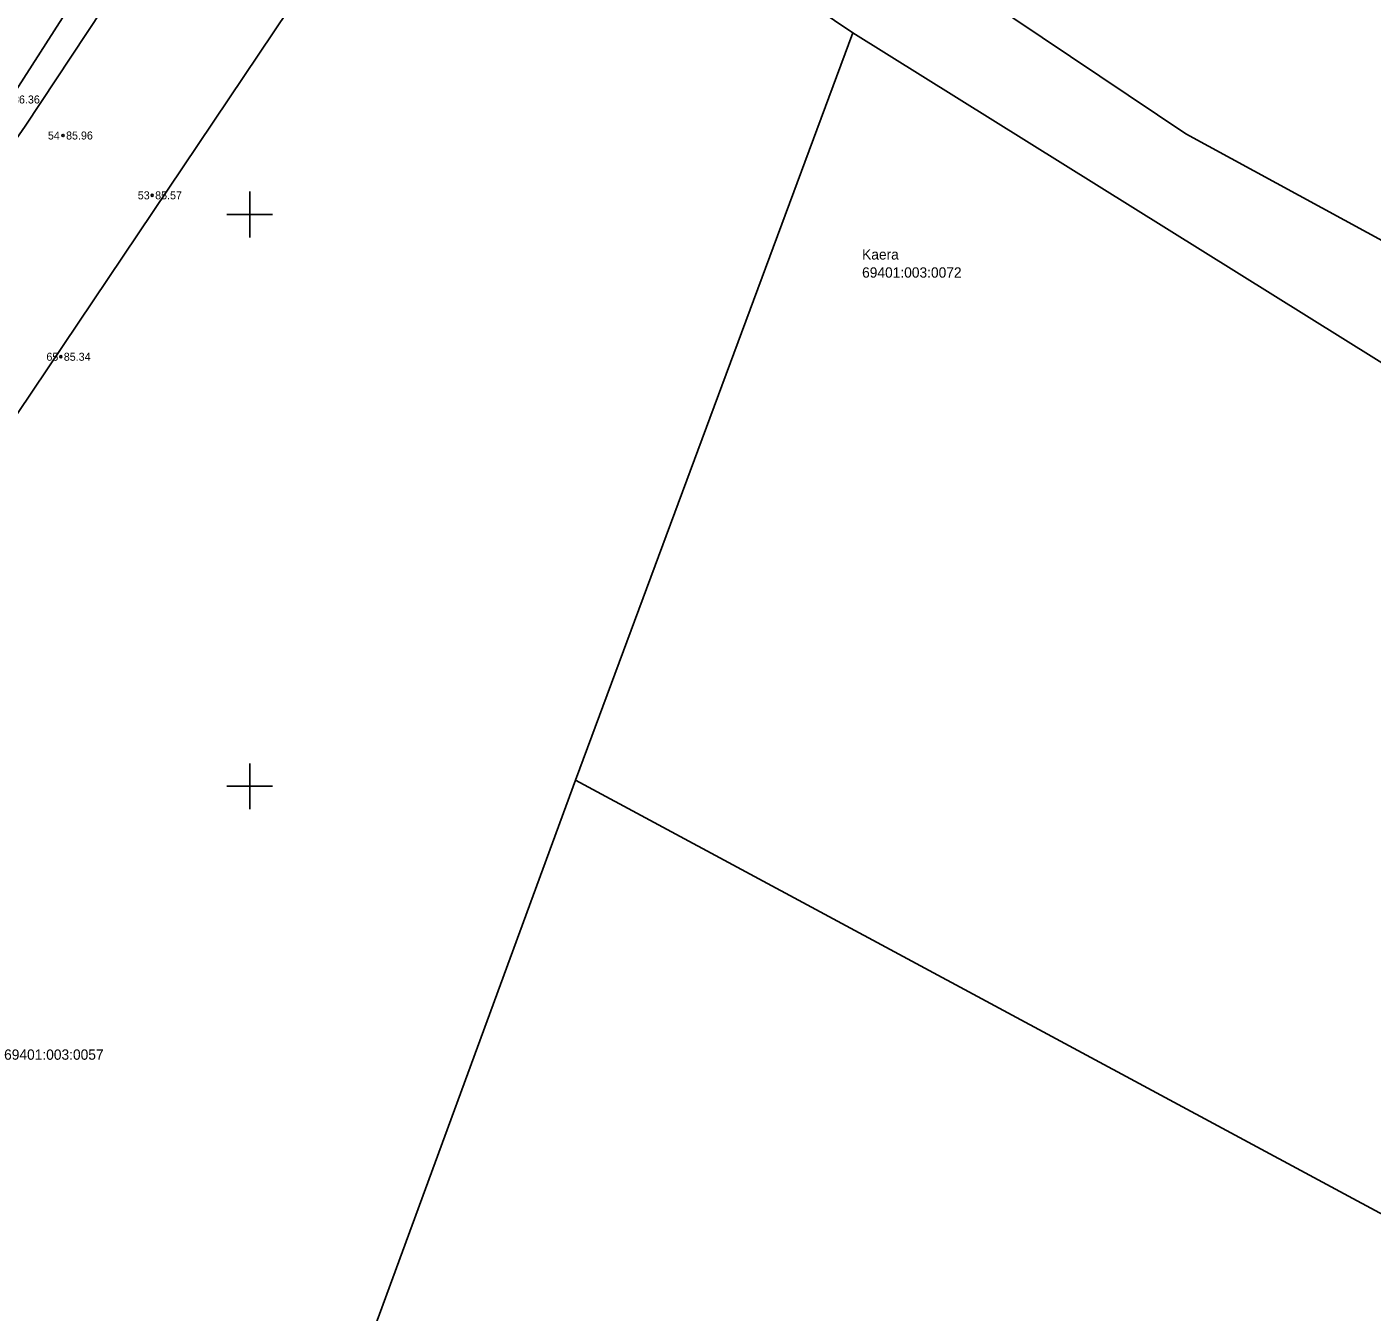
# Model space of a CAD drawing. Extents: x 628858 to 629868, y 6451444 to 6452671.
# Drawn here: x 629380.5 to 629498.1, y 6452204 to 6452316.4 of the extents above; entities that cross this region are included whole.
import ezdxf

# ---------------------------------------------------------------- set-up
doc = ezdxf.new("R2010")
doc.units = 0
for name, color, linetype in [('KORGUS-EH2000', 7, 'Continuous'), ('MOOTKORG-EH2000', 7, 'Continuous'), ('MOOTMPUNKT', 7, 'Continuous'), ('MOOTNR', 7, 'Continuous'), ('MOOTPIIR', 7, 'Continuous'), ('PIIR', 7, 'Continuous'), ('TEE', 7, 'Continuous'), ('VORK', 7, 'Continuous')]:
    doc.layers.add(name, color=color, linetype=linetype)

msp = doc.modelspace()

# ---------------------------------------------------------------- linework, layer by layer
at = {"layer": 'KORGUS-EH2000'}
for centre in [(629383.68, 6452306.91), (629391.47, 6452301.68), (629383.48, 6452287.56)]:
    msp.add_circle(centre, 0.1, dxfattribs=at)
at = {"layer": 'MOOTMPUNKT'}
for centre in [(629383.68, 6452306.91), (629391.47, 6452301.68), (629383.48, 6452287.56)]:
    msp.add_circle(centre, 0.1, dxfattribs=at)
at = {"layer": 'MOOTPIIR'}
msp.add_lwpolyline([(629516.82, 6452048.5), (629548.94, 6452036.89), (629559.89, 6452059.76), (629488.93, 6452095.82), (629430.19, 6452128.71), (629329.02, 6452178.07), (629315.1, 6452186.44), (629415.29, 6452335.62), (629428.88, 6452326.49), (629444.52, 6452349.77), (629407.86, 6452374.39), (629391.95, 6452350.7), (629291.2, 6452200.69), (629304.7, 6452173.73), (629404.1, 6452124.59), (629431.35, 6452108.41), (629522.33, 6452058.96)], close=True, dxfattribs=at)
at = {"layer": 'PIIR'}
for points in [[(629400.03, 6452524.58), (629399.55, 6452530.62), (629732.07, 6452417.56), (629868.11, 6452374.5), (629829.42, 6452208.98), (629590.94, 6452329), (629567.44, 6452346.25), (629529.12, 6452281.33), (629481.87, 6452307.05), (629421.51, 6452347.54), (629411.94, 6452356.15), (629406.85, 6452368.83), (629405.01, 6452397.17), (629401.45, 6452506.59)], [(629411.94, 6452356.15), (629421.51, 6452347.54), (629481.87, 6452307.05), (629529.12, 6452281.33), (629554.06, 6452268.9), (629813.03, 6452143.26), (629810.6, 6452134.29), (629673.37, 6452203), (629561.56, 6452254.87), (629539.33, 6452265.21), (629513.96, 6452277.69), (629452.74, 6452315.88), (629417.55, 6452339.59), (629409.41, 6452341.64), (629405.01, 6452340.66), (629399.31, 6452336.39), (629404.31, 6452344.13), (629408.19, 6452349.63)], [(629452.74, 6452315.88), (629428.49, 6452250.54), (629407.64, 6452193.73), (629412.56, 6452175.56), (629425.73, 6452126.83), (629338.21, 6452170.28), (629310.54, 6452183.82), (629305.79, 6452188.17), (629304.29, 6452193.61), (629305.4, 6452199.3), (629380.36, 6452307.74), (629399.31, 6452336.39), (629405.01, 6452340.66), (629409.41, 6452341.64), (629417.55, 6452339.59)], [(629452.74, 6452315.88), (629513.96, 6452277.69), (629539.33, 6452265.21), (629500.68, 6452211.66), (629428.49, 6452250.54)], [(629534.14, 6452194.49), (629517.64, 6452158.34), (629554.87, 6452140.65), (629591.48, 6452146.52), (629626.92, 6452129.82), (629575.34, 6452048.07), (629499.57, 6452084.9), (629515.42, 6452117.28), (629412.56, 6452175.56), (629407.64, 6452193.73), (629428.49, 6452250.54), (629500.68, 6452211.66)]]:
    msp.add_lwpolyline(points, close=True, dxfattribs=at)
msp.add_lwpolyline([(629405.01, 6452397.17), (629406.85, 6452368.83), (629411.94, 6452356.15), (629408.19, 6452349.63), (629404.31, 6452344.13), (629399.31, 6452336.39), (629380.36, 6452307.74), (629305.4, 6452199.3), (629304.29, 6452193.61), (629294.88, 6452174.44), (629290.98, 6452171.59), (629286.41, 6452165.66), (629215.29, 6451953.02), (629202.78, 6451914.54)], dxfattribs=at)
at = {"layer": 'TEE'}
msp.add_lwpolyline([(629439.95, 6452328.31), (629425.5, 6452338), (629418.65, 6452342.17), (629414.63, 6452343.57), (629409.14, 6452343.94), (629402.03, 6452341.46), (629395.27, 6452335.24), (629389.39, 6452326.24), (629379.04, 6452310.06), (629370.02, 6452297.07), (629362.3, 6452285.98), (629357.61, 6452279.29), (629347.46, 6452264.54), (629335.73, 6452248.05), (629326.27, 6452234.52), (629316.16, 6452219.83), (629308.17, 6452207.58), (629303.71, 6452199.46), (629302.73, 6452193.74)], dxfattribs=at)
at = {"layer": 'VORK'}
for p, q in [((629400, 6452302), (629400, 6452298)), ((629398, 6452300), (629402, 6452300)), ((629400, 6452252), (629400, 6452248)), ((629398, 6452250), (629402, 6452250))]:
    msp.add_line(p, q, dxfattribs=at)

# ---------------------------------------------------------------- texts
at = {"layer": 'KORGUS-EH2000'}
for s, p in [(' 85.96', (629383.68, 6452306.56)), (' 85.57', (629391.47, 6452301.33)), (' 85.34', (629383.48, 6452287.21))]:
    msp.add_text(s, height=0.7, dxfattribs=at).set_placement(p)
at = {"layer": 'MOOTKORG-EH2000'}
for s, p in [(' 86.36', (629379.04, 6452309.71)), (' 85.96', (629383.68, 6452306.56)), (' 85.57', (629391.47, 6452301.33)), (' 85.34', (629383.48, 6452287.21))]:
    msp.add_text(s, height=0.7, dxfattribs=at).set_placement(p)
at = {"layer": 'MOOTNR'}
for s, p in [('54 ', (629382.35, 6452306.56)), ('53 ', (629390.21, 6452301.33)), ('65 ', (629382.22, 6452287.21))]:
    msp.add_text(s, height=0.7, dxfattribs=at).set_placement(p)
at = {"layer": 'PIIR'}
for s, p in [('Kaera', (629453.55, 6452296.06)), ('69401:003:0072', (629453.55, 6452294.48)), ('69401:003:0057', (629378.52, 6452226.08))]:
    msp.add_text(s, height=0.9, dxfattribs=at).set_placement(p)

doc.saveas('drawing.dxf')
